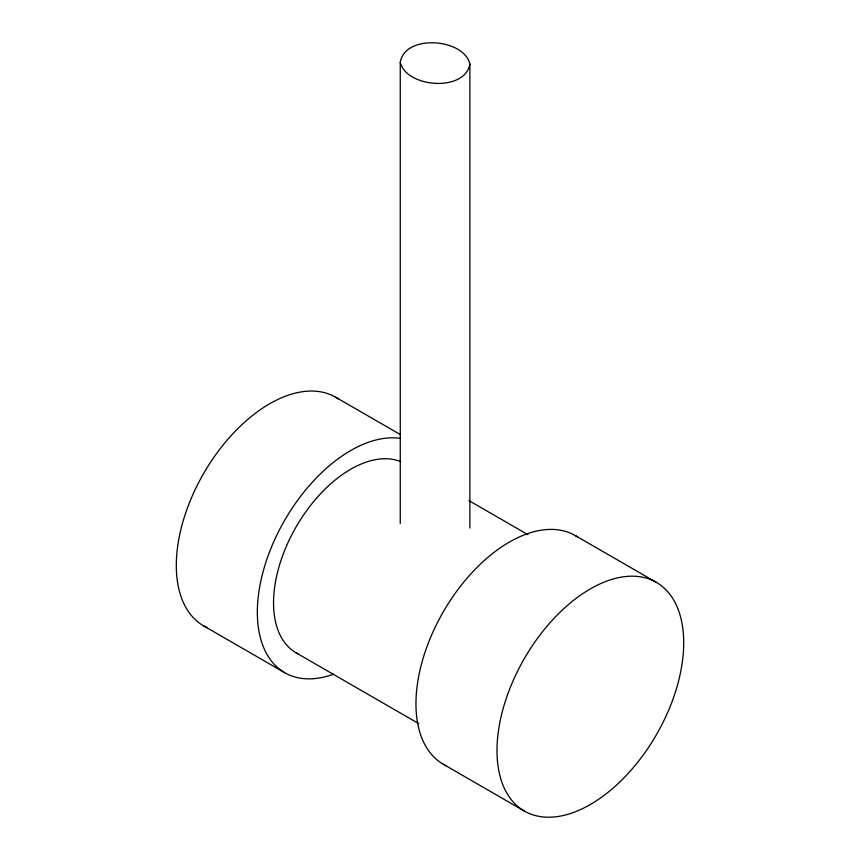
<?xml version="1.0" encoding="UTF-8"?>
<svg xmlns="http://www.w3.org/2000/svg" width="860" height="860" viewBox="0 0 860 860"><rect width="100%" height="100%" fill="white"/><g stroke="black" fill="none" stroke-linecap="round" stroke-linejoin="round"><path stroke-width="1.29" d="M400.265 523.6L400.265 62.232C404.888 33.895 463.819 38.27 469.882 63.962L469.882 528.019M469.882 63.962C465.26 92.289 406.329 87.924 400.265 62.232M335.658 397.223L400.491 434.655M575.308 535.587L656.352 582.37A132.01 76.218 -60 0 1 614.513 786.868A132.01 76.218 -60 0 1 500.176 720.863A132.01 76.218 -60 0 1 656.352 582.37M468.926 500.606L527.976 534.694M296.141 652.847L418.852 723.69M203.648 625.876L284.692 672.67M443.298 764.239L524.342 811.034M446.598 765.97A132.01 76.218 -60 0 1 443.298 611.804A132.01 76.218 -60 0 1 578.457 537.575M333.659 674.154A132.01 76.218 -60 0 1 263.654 569.632A132.01 76.218 -60 0 1 399.975 438.342M206.948 627.606A132.01 76.218 -60 0 1 203.648 473.441A132.01 76.218 -60 0 1 338.797 399.223M298.366 654.03A109.123 63.006 -60 0 1 292.959 532.577A109.123 63.006 -60 0 1 400.706 461.616"/></g></svg>
